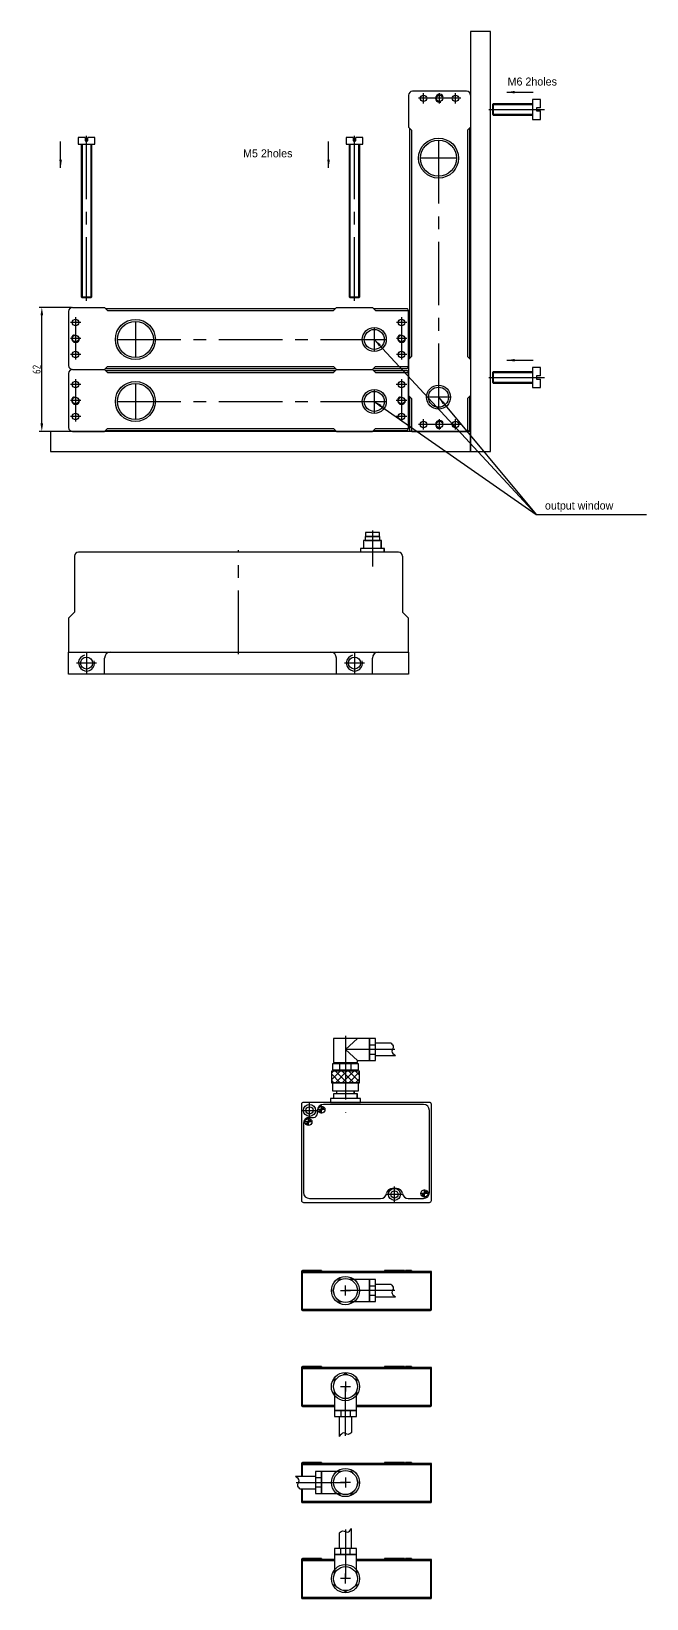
# Model space of a CAD drawing. Header units: millimetres. Extents: x -1175 to 1731, y -317 to 650.
# Drawn here: x -658 to -350, y -279 to 505 of the extents above; entities that cross this region are included whole.
import ezdxf

# ---------------------------------------------------------------- set-up
doc = ezdxf.new("R2010")
doc.units = ezdxf.units.MM
doc.linetypes.add('CENTER', pattern=[50.8, 31.75, -6.35, 6.35, -6.35])
doc.layers.add('Пластина', color=7, linetype='Continuous')
doc.styles.add('GOSTw', font='gostw.shx')
doc.dimstyles.new('Vad-style', dxfattribs={"dimtxt": 4, "dimasz": 4, "dimexe": 1.25, "dimexo": 0.625, "dimtad": 1, "dimdec": 1, "dimtxsty": 'GOSTw', "dimcen": 2.5, "dimclrd": 1, "dimclre": 1, "dimclrt": 1, "dimazin": 0, "dimtfac": 1, "dimtdec": 1, "dimtmove": 0, "dimatfit": 3, "dimfxl": 1, "dimarcsym": 0})

# ---------------------------------------------------------------- blocks, each defined once
blk = doc.blocks.new('*D40')
at = {"color": 1, "lineweight": -2, "transparency": 16777216}
for p, q in [((-638.01, 366.76), (-654.04, 366.76)), ((-652.79, 308.75), (-652.79, 362.76)), ((-638.02, 304.75), (-654.04, 304.75))]:
    blk.add_line(p, q, dxfattribs=at)
at = {"color": 1, "transparency": 16777216}
for points in [[(-653.46, 362.76), (-652.12, 362.76), (-652.79, 366.76)], [(-653.46, 308.75), (-652.12, 308.75), (-652.79, 304.75)]]:
    blk.add_solid(points, dxfattribs=at)
at = {"layer": 'Defpoints', "color": 0, "transparency": 16777216}
for p in [(-652.79, 366.76), (-637.39, 366.76), (-637.4, 304.75)]:
    blk.add_point(p, dxfattribs=at)
at = {"color": 1, "transparency": 16777216, "insert": (-655.41, 335.75), "char_height": 4, "attachment_point": 5, "rotation": 90, "style": 'GOSTw'}
blk.add_mtext('62', dxfattribs=at)
blk = doc.blocks.new('Винт_М3')
for p, q in [((-1.5, -9.8), (-1.5, 0)), ((-0.4, 2), (-0.4, 1)), ((-0.4, 1), (0.4, 1)), ((0.4, 1), (0.4, 2)), ((1.5, 0), (1.5, -9.8)), ((1.5, -9.8), (-1.5, -9.8)), ((-1.5, -9.8), (-1.3, -10)), ((1.3, -10), (-1.3, -10)), ((1.3, -10), (1.5, -9.8))]:
    blk.add_line(p, q)
at = {"color": 3}
for p, q in [((-1.25, -10), (-1.25, 0)), ((1.25, 0), (1.25, -10))]:
    blk.add_line(p, q, dxfattribs=at)
at = {"color": 4, "linetype": 'CENTER'}
blk.add_line((0, -11), (0, 3), dxfattribs=at)
blk.add_lwpolyline([(-0.4, 2), (-2.5, 2), (-2.5, 0), (2.5, 0), (2.5, 2), (0.4, 2)])
blk = doc.blocks.new('Винт_М2_V')
at = {"layer": 'Пластина'}
for points in [[(-1.4, 1.05), (1.05, -1.4)], [(1.4, -1.05), (-1.05, 1.4)]]:
    blk.add_lwpolyline(points, dxfattribs=at)
blk.add_circle((0, 0), 1.75, dxfattribs=at)

msp = doc.modelspace()

# ---------------------------------------------------------------- hatches: boundary and pattern name
h = msp.add_hatch()
h.set_pattern_fill('ANSI37', color=256, scale=0.75, style=0)
h.set_pattern_definition([(45, (2074.8375, -612.2766), (-1.683798, 1.683798), []), (135, (2074.8375, -612.2766), (-1.683798, -1.683798), [])])
h.paths.add_polyline_path([(-493.86, -15.02), (-500.92, -15.02), (-500.91, -20.82), (-493.86, -20.82)])
h.paths.add_polyline_path([(-500.91, -20.82), (-500.92, -15.02), (-507.96, -15.02), (-507.96, -20.82)])

# ---------------------------------------------------------------- linework, layer by layer
at = {"color": 0}
for p, q in [((-469.37, 472.77), (-469.37, 456.79)), ((-440.36, 474.77), (-467.37, 474.77)), ((-438.36, 472.77), (-438.36, 456.79)), ((-468.87, 456.29), (-468.87, 341.29)), ((-467.87, 455.29), (-467.87, 342.29)), ((-439.86, 455.29), (-439.88, 342.29)), ((-438.86, 456.29), (-438.88, 341.29)), ((-639.39, 364.76), (-639.39, 337.74)), ((-637.39, 366.76), (-621.41, 366.75)), ((-620.91, 366.25), (-505.91, 366.24)), ((-619.91, 365.25), (-506.91, 365.24)), ((-505.41, 366.74), (-487.41, 366.74)), ((-486.91, 366.24), (-470.05, 366.23)), ((-485.91, 365.24), (-469.43, 365.23)), ((-469.37, 337.74), (-469.37, 364.65)), ((-619.91, 337.24), (-506.91, 337.24)), ((-485.91, 337.24), (-469.43, 337.24)), ((-469.37, 340.79), (-469.37, 322.79)), ((-438.38, 340.79), (-438.38, 322.79)), ((-639.39, 333.76), (-639.4, 306.75)), ((-637.39, 335.76), (-621.41, 335.76)), ((-637.39, 335.74), (-621.41, 335.74)), ((-620.91, 336.24), (-505.91, 336.24)), ((-620.91, 335.26), (-505.91, 335.24)), ((-619.91, 334.26), (-506.91, 334.24)), ((-505.41, 335.74), (-487.41, 335.74)), ((-505.41, 335.74), (-487.41, 335.74)), ((-486.91, 336.24), (-470.05, 336.24)), ((-486.91, 335.24), (-470.05, 335.24)), ((-485.91, 334.24), (-469.44, 334.24)), ((-469.38, 306.75), (-469.38, 333.66)), ((-468.87, 322.29), (-468.87, 305.43)), ((-467.87, 321.29), (-467.87, 304.81)), ((-439.88, 321.29), (-439.88, 304.81)), ((-438.88, 322.29), (-438.88, 305.42)), ((-619.92, 306.25), (-506.92, 306.25)), ((-485.92, 306.25), (-469.44, 306.25)), ((-637.4, 304.75), (-621.42, 304.75)), ((-620.92, 305.25), (-505.92, 305.25)), ((-505.42, 304.75), (-487.42, 304.75)), ((-486.92, 305.25), (-470.05, 305.25)), ((-467.37, 304.75), (-440.46, 304.75)), ((-639.42, 183.48), (-639.42, 194.48)), ((-639.42, 194.48), (-469.42, 194.48)), ((-621.42, 183.48), (-621.42, 191.48)), ((-505.42, 183.48), (-505.42, 191.48)), ((-487.42, 183.48), (-487.42, 191.48)), ((-469.42, 194.48), (-469.42, 183.48)), ((-469.42, 183.48), (-639.42, 183.48))]:
    msp.add_line(p, q, dxfattribs=at)
at = {"color": 4}
for p, q in [((-443.27, 471.28), (-464.47, 471.28)), ((-461.87, 468.68), (-461.87, 473.88)), ((-453.87, 468.68), (-453.87, 473.88)), ((-445.87, 468.68), (-445.87, 473.88)), ((-635.9, 361.84), (-635.9, 340.64)), ((-472.87, 361.84), (-472.87, 340.64)), ((-633.3, 359.24), (-638.5, 359.24)), ((-470.27, 359.24), (-475.47, 359.24)), ((-633.3, 351.24), (-638.5, 351.24)), ((-470.27, 351.24), (-475.47, 351.24)), ((-633.3, 343.24), (-638.5, 343.24)), ((-470.27, 343.24), (-475.47, 343.24)), ((-635.9, 330.85), (-635.9, 309.65)), ((-472.88, 330.85), (-472.88, 309.65)), ((-633.3, 328.25), (-638.5, 328.25)), ((-470.28, 328.25), (-475.48, 328.25)), ((-633.3, 320.25), (-638.5, 320.25)), ((-470.28, 320.25), (-475.48, 320.25)), ((-633.3, 312.25), (-638.5, 312.25)), ((-470.28, 312.25), (-475.48, 312.25)), ((-443.27, 308.25), (-464.47, 308.25)), ((-461.87, 305.65), (-461.87, 310.85)), ((-453.87, 305.65), (-453.87, 310.85)), ((-445.87, 305.65), (-445.87, 310.85))]:
    msp.add_line(p, q, dxfattribs=at)
for p, q in [((-469.37, 456.79), (-467.87, 455.29)), ((-438.36, 456.79), (-439.86, 455.29)), ((-632.91, 371.95), (-632.91, 448.28)), ((-631.08, 451.62), (-631.08, 449.95)), ((-631.08, 449.95), (-629.75, 449.95)), ((-629.75, 449.95), (-629.75, 451.62)), ((-627.91, 448.28), (-627.91, 371.95)), ((-498.91, 371.95), (-498.91, 448.28)), ((-497.08, 451.61), (-497.08, 449.95)), ((-497.08, 449.95), (-495.75, 449.95)), ((-495.75, 449.95), (-495.75, 451.61)), ((-493.91, 448.28), (-493.91, 371.95)), ((-627.91, 371.95), (-632.91, 371.95)), ((-632.91, 371.95), (-632.58, 371.62)), ((-628.25, 371.62), (-632.58, 371.62)), ((-628.25, 371.62), (-627.91, 371.95)), ((-493.91, 371.95), (-498.91, 371.95)), ((-498.91, 371.95), (-498.58, 371.61)), ((-494.25, 371.61), (-498.58, 371.61)), ((-494.25, 371.61), (-493.91, 371.95)), ((-621.41, 366.75), (-619.91, 365.25)), ((-505.41, 366.74), (-506.91, 365.24)), ((-487.41, 366.74), (-485.91, 365.24)), ((-621.41, 335.74), (-619.91, 337.24)), ((-505.41, 335.74), (-506.91, 337.24)), ((-487.41, 335.74), (-485.91, 337.24)), ((-469.37, 340.79), (-467.87, 342.29)), ((-438.38, 340.79), (-439.88, 342.29)), ((-621.41, 335.76), (-619.91, 334.26)), ((-505.41, 335.74), (-506.91, 334.24)), ((-487.41, 335.74), (-485.91, 334.24)), ((-469.37, 322.79), (-467.87, 321.29)), ((-438.38, 322.79), (-439.88, 321.29)), ((-621.42, 304.75), (-619.92, 306.25)), ((-505.42, 304.75), (-506.92, 306.25)), ((-487.42, 304.75), (-485.92, 306.25)), ((-474.42, 244.48), (-634.42, 244.48)), ((-481.42, 246.29), (-493.42, 246.29)), ((-493.42, 246.29), (-493.42, 244.48)), ((-482.92, 250.29), (-491.92, 250.29)), ((-491.92, 250.29), (-491.92, 246.29)), ((-482.92, 246.29), (-482.92, 250.29)), ((-481.42, 244.48), (-481.42, 246.29)), ((-636.42, 242.48), (-636.42, 214.48)), ((-472.42, 242.48), (-472.42, 214.48)), ((-639.42, 211.48), (-636.42, 214.48)), ((-469.42, 211.48), (-472.42, 214.48)), ((-639.42, 211.48), (-639.42, 194.48)), ((-469.42, 194.48), (-469.42, 211.48)), ((-639.42, 194.48), (-469.42, 194.48)), ((-494.91, 1.38), (-500.91, -4.12)), ((-488.91, 1.38), (-494.91, 1.38)), ((-488.91, -9.62), (-488.91, 1.38)), ((-500.91, -4.12), (-494.91, -9.62)), ((-488.91, -1.8), (-485.91, -1.8)), ((-488.91, -6.45), (-485.91, -6.45)), ((-478.09, -1.02), (-485.91, -1.02)), ((-485.91, -7.22), (-475.91, -7.22)), ((-506.6, -15.02), (-506.6, -14.32)), ((-506.31, -10.62), (-506.31, -11.32)), ((-503.8, -14.32), (-503.8, -11.32)), ((-498.01, -14.32), (-498.01, -11.32)), ((-495.51, -10.62), (-495.51, -11.32)), ((-495.21, -15.02), (-495.21, -14.32)), ((-494.91, -9.62), (-488.91, -9.62)), ((-458.91, -30.62), (-521.91, -30.62)), ((-494.91, -26.32), (-506.91, -26.32)), ((-506.91, -26.32), (-506.91, -28.62)), ((-505.91, -30.62), (-495.91, -30.62)), ((-505.41, -24.82), (-505.41, -26.32)), ((-496.41, -26.32), (-496.41, -24.82)), ((-494.91, -28.62), (-494.91, -26.32)), ((-522.91, -31.62), (-522.91, -79.62)), ((-518.91, -38.11), (-516.91, -38.11)), ((-514.91, -36.11), (-514.91, -34.62)), ((-461.91, -31.62), (-511.91, -31.62)), ((-458.91, -75.64), (-458.91, -34.62)), ((-457.91, -79.62), (-457.91, -31.62)), ((-521.91, -41.11), (-521.91, -75.64)), ((-475.4, -73.62), (-477.43, -73.62)), ((-473.41, -76.62), (-473.41, -76.64)), ((-521.91, -80.62), (-458.91, -80.62)), ((-518.91, -78.64), (-483.34, -78.64)), ((-469.48, -78.64), (-461.91, -78.64)), ((-488.91, -119.18), (-498.51, -119.18)), ((-488.91, -130.18), (-488.91, -119.18)), ((-488.91, -122.35), (-485.91, -122.35)), ((-478.09, -121.58), (-485.91, -121.58)), ((-498.51, -130.18), (-488.91, -130.18)), ((-488.91, -127), (-485.91, -127)), ((-485.91, -127.78), (-475.91, -127.78)), ((-506.41, -175.07), (-506.41, -184.68)), ((-495.41, -184.68), (-495.41, -175.07)), ((-506.41, -184.68), (-495.41, -184.68)), ((-504.01, -187.68), (-504.01, -197.68)), ((-503.23, -184.68), (-503.23, -187.68)), ((-498.58, -184.68), (-498.58, -187.68)), ((-497.81, -195.49), (-497.81, -187.68)), ((-515.91, -217.58), (-525.91, -217.58)), ((-512.91, -218.35), (-515.91, -218.35)), ((-503.3, -215.18), (-512.91, -215.18)), ((-512.91, -215.18), (-512.91, -226.18)), ((-523.72, -223.78), (-515.91, -223.78)), ((-512.91, -223), (-515.91, -223)), ((-512.91, -226.18), (-503.3, -226.18)), ((-504.02, -245.88), (-504.02, -253.69)), ((-497.82, -253.69), (-497.82, -243.69)), ((-495.42, -256.69), (-506.42, -256.69)), ((-506.42, -256.69), (-506.42, -266.29)), ((-503.24, -256.69), (-503.24, -253.69)), ((-498.6, -256.69), (-498.6, -253.69)), ((-495.42, -266.29), (-495.42, -256.69))]:
    msp.add_line(p, q)
at = {"color": 3}
for p, q in [((-632.5, 371.62), (-632.5, 448.28)), ((-628.33, 448.28), (-628.33, 371.62)), ((-498.5, 371.61), (-498.5, 448.28)), ((-494.33, 448.28), (-494.33, 371.61)), ((-493.22, 244.48), (-493.22, 246.29)), ((-491.72, 246.29), (-491.72, 250.29)), ((-483.12, 246.29), (-483.12, 250.29)), ((-481.62, 244.48), (-481.62, 246.29)), ((-506.71, -28.62), (-506.71, -26.32)), ((-505.21, -26.32), (-505.21, -24.82)), ((-496.61, -26.32), (-496.61, -24.82)), ((-495.11, -28.62), (-495.11, -26.32))]:
    msp.add_line(p, q, dxfattribs=at)
at = {"color": 4, "linetype": 'CENTER'}
for p, q in [((-630.41, 370.05), (-630.41, 453.28)), ((-496.41, 370.05), (-496.41, 453.28)), ((-454.37, 450.37), (-454.37, 326.87)), ((-445.37, 441.37), (-463.37, 441.37)), ((-605.99, 359.75), (-605.99, 341.75)), ((-486.49, 356.74), (-486.49, 344.74)), ((-614.99, 350.75), (-491.49, 350.74)), ((-492.49, 350.74), (-480.49, 350.74)), ((-605.99, 328.75), (-605.99, 310.75)), ((-486.49, 325.75), (-486.49, 313.75)), ((-448.37, 321.87), (-460.37, 321.87)), ((-454.37, 327.87), (-454.37, 315.87)), ((-614.99, 319.75), (-491.49, 319.75)), ((-492.49, 319.75), (-480.49, 319.75)), ((-487.42, 255.29), (-487.42, 237.29)), ((-554.42, 193.48), (-554.42, 245.48)), ((-625.41, 188.98), (-635.41, 188.98)), ((-630.41, 193.98), (-630.41, 183.98)), ((-491.41, 188.98), (-501.41, 188.98)), ((-496.41, 193.98), (-496.41, 183.98)), ((-500.93, 2.59), (-500.91, -35.62)), ((-476.28, -4.12), (-500.91, -4.12)), ((-518.91, -38.61), (-518.91, -30.61)), ((-522.91, -34.61), (-514.91, -34.61)), ((-519.41, -42.11), (-519.41, -38.11)), ((-510.91, -34.21), (-514.91, -34.21)), ((-512.91, -36.21), (-512.91, -32.21)), ((-517.41, -40.41), (-521.41, -40.41)), ((-472.41, -76.62), (-480.41, -76.62)), ((-474.41, -76.62), (-480.41, -76.62)), ((-476.41, -80.62), (-476.41, -72.62)), ((-459.41, -76.14), (-463.41, -76.14)), ((-461.41, -78.14), (-461.41, -74.14)), ((-503.41, -124.69), (-498.41, -124.69)), ((-500.91, -127.19), (-500.91, -122.19)), ((-476.28, -124.68), (-500.91, -124.68)), ((-500.92, -170.18), (-500.92, -175.18)), ((-503.42, -172.68), (-498.42, -172.68)), ((-500.91, -197.31), (-500.91, -172.68)), ((-500.91, -218.16), (-500.91, -223.16)), ((-525.54, -220.68), (-500.91, -220.68)), ((-498.41, -220.66), (-503.41, -220.66)), ((-500.92, -244.06), (-500.92, -268.69)), ((-500.91, -271.19), (-500.91, -266.19)), ((-498.41, -268.69), (-503.41, -268.69))]:
    msp.add_line(p, q, dxfattribs=at)
at = {"lineweight": 30}
for p, q in [((-522.91, -115.19), (-522.91, -134.19)), ((-522.75, -115.19), (-522.91, -115.19)), ((-471.41, -115.19), (-522.75, -115.19)), ((-512.91, -114.69), (-522.41, -114.69)), ((-522.41, -115.69), (-458.41, -115.69)), ((-522.41, -134.19), (-522.41, -115.69)), ((-512.91, -114.69), (-512.91, -115.19)), ((-476.41, -114.69), (-481.41, -114.69)), ((-481.41, -114.69), (-481.41, -115.19)), ((-479.41, -114.69), (-473.41, -114.69)), ((-471.41, -114.69), (-476.41, -114.69)), ((-471.41, -115.19), (-471.41, -114.69)), ((-458.07, -115.19), (-471.41, -115.19)), ((-470.91, -114.69), (-470.91, -115.19)), ((-467.91, -114.69), (-470.91, -114.69)), ((-467.91, -114.69), (-467.91, -115.19)), ((-458.41, -115.69), (-458.41, -134.19)), ((-457.91, -115.19), (-458.07, -115.19)), ((-457.91, -134.19), (-457.91, -115.19)), ((-522.91, -134.19), (-522.41, -134.19)), ((-458.41, -134.19), (-522.41, -134.19)), ((-522.41, -134.19), (-522.41, -134.69)), ((-522.41, -134.69), (-458.41, -134.69)), ((-458.41, -134.19), (-457.91, -134.19)), ((-458.41, -134.19), (-458.41, -134.69)), ((-522.91, -163.19), (-522.91, -182.19)), ((-522.75, -163.19), (-522.91, -163.19)), ((-471.41, -163.19), (-522.75, -163.19)), ((-512.91, -162.69), (-522.41, -162.69)), ((-522.41, -163.69), (-458.41, -163.69)), ((-522.41, -182.19), (-522.41, -163.69)), ((-512.91, -162.69), (-512.91, -163.19)), ((-476.41, -162.69), (-481.41, -162.69)), ((-481.41, -162.69), (-481.41, -163.19)), ((-479.41, -162.69), (-473.41, -162.69)), ((-471.41, -162.69), (-476.41, -162.69)), ((-471.41, -163.19), (-471.41, -162.69)), ((-458.07, -163.19), (-471.41, -163.19)), ((-470.91, -162.69), (-470.91, -163.19)), ((-467.91, -162.69), (-470.91, -162.69)), ((-467.91, -162.69), (-467.91, -163.19)), ((-458.41, -163.69), (-458.41, -182.19)), ((-457.91, -163.19), (-458.07, -163.19)), ((-457.91, -182.19), (-457.91, -163.19)), ((-522.91, -182.19), (-522.41, -182.19)), ((-506.41, -182.19), (-522.41, -182.19)), ((-522.41, -182.19), (-522.41, -182.69)), ((-522.41, -182.69), (-506.41, -182.69)), ((-458.41, -182.19), (-495.41, -182.19)), ((-495.41, -182.69), (-458.41, -182.69)), ((-458.41, -182.19), (-457.91, -182.19)), ((-458.41, -182.19), (-458.41, -182.69)), ((-522.91, -211.19), (-522.91, -217.58)), ((-522.75, -211.19), (-522.91, -211.19)), ((-471.41, -211.19), (-522.75, -211.19)), ((-512.91, -210.69), (-522.41, -210.69)), ((-512.91, -210.69), (-512.91, -211.19)), ((-476.41, -210.69), (-481.41, -210.69)), ((-481.41, -210.69), (-481.41, -211.19)), ((-479.41, -210.69), (-473.41, -210.69)), ((-471.41, -210.69), (-476.41, -210.69)), ((-471.41, -211.19), (-471.41, -210.69)), ((-458.07, -211.19), (-471.41, -211.19)), ((-470.91, -210.69), (-470.91, -211.19)), ((-467.91, -210.69), (-470.91, -210.69)), ((-467.91, -210.69), (-467.91, -211.19)), ((-457.91, -211.19), (-458.07, -211.19)), ((-457.91, -230.19), (-457.91, -211.19)), ((-522.41, -211.69), (-458.41, -211.69)), ((-522.41, -217.58), (-522.41, -211.69)), ((-458.41, -211.69), (-458.41, -230.19)), ((-522.91, -223.78), (-522.91, -230.19)), ((-522.41, -230.19), (-522.41, -223.78)), ((-522.91, -230.19), (-522.41, -230.19)), ((-458.41, -230.19), (-522.41, -230.19)), ((-522.41, -230.19), (-522.41, -230.69)), ((-522.41, -230.69), (-458.41, -230.69)), ((-458.41, -230.19), (-457.91, -230.19)), ((-458.41, -230.19), (-458.41, -230.69)), ((-522.91, -259.19), (-522.91, -278.19)), ((-522.75, -259.19), (-522.91, -259.19)), ((-506.42, -259.19), (-522.75, -259.19)), ((-512.91, -258.69), (-522.41, -258.69)), ((-522.41, -259.69), (-506.42, -259.69)), ((-522.41, -278.19), (-522.41, -259.69)), ((-512.91, -258.69), (-512.91, -259.19)), ((-471.41, -259.19), (-495.42, -259.19)), ((-495.42, -259.69), (-458.41, -259.69)), ((-476.41, -258.69), (-481.41, -258.69)), ((-481.41, -258.69), (-481.41, -259.19)), ((-479.41, -258.69), (-473.41, -258.69)), ((-471.41, -258.69), (-476.41, -258.69)), ((-471.41, -259.19), (-471.41, -258.69)), ((-458.07, -259.19), (-471.41, -259.19)), ((-470.91, -258.69), (-470.91, -259.19)), ((-467.91, -258.69), (-470.91, -258.69)), ((-467.91, -258.69), (-467.91, -259.19)), ((-458.41, -259.69), (-458.41, -278.19)), ((-457.91, -259.19), (-458.07, -259.19)), ((-457.91, -278.19), (-457.91, -259.19)), ((-522.91, -278.19), (-522.41, -278.19)), ((-458.41, -278.19), (-522.41, -278.19)), ((-522.41, -278.19), (-522.41, -278.69)), ((-522.41, -278.69), (-458.41, -278.69)), ((-458.41, -278.19), (-457.91, -278.19)), ((-458.41, -278.19), (-458.41, -278.69))]:
    msp.add_line(p, q, dxfattribs=at)
for points in [[(-428.38, 294.75), (-428.38, 504.75), (-438.38, 504.75), (-438.38, 294.75)], [(-648.38, 294.75), (-438.38, 294.75), (-438.38, 304.75), (-648.38, 304.75)], [(-491.12, 252.29), (-491.12, 250.29), (-483.72, 250.29), (-483.72, 252.29)], [(-490.92, 254.29), (-490.92, 252.29), (-483.92, 252.29), (-483.92, 254.29)], [(-488.91, -9.62), (-485.91, -9.62), (-485.91, 1.38), (-488.91, 1.38)], [(-507.96, -20.82), (-493.86, -20.82), (-493.86, -15.02), (-507.96, -15.02)], [(-507.41, -14.32), (-494.41, -14.32), (-494.41, -11.32), (-507.41, -11.32)], [(-507.41, -24.82), (-494.41, -24.82), (-494.41, -20.82), (-507.41, -20.82)], [(-508.41, -28.62), (-508.41, -30.62), (-493.41, -30.62), (-493.41, -28.62)], [(-488.91, -130.18), (-485.91, -130.18), (-485.91, -119.18), (-488.91, -119.18)], [(-506.41, -184.68), (-506.41, -187.68), (-495.41, -187.68), (-495.41, -184.68)], [(-512.91, -215.18), (-515.91, -215.18), (-515.91, -226.18), (-512.91, -226.18)], [(-495.42, -256.69), (-495.42, -253.69), (-506.42, -253.69), (-506.42, -256.69)]]:
    msp.add_lwpolyline(points, close=True)
for points in [[(-631.08, 451.62), (-634.58, 451.62), (-634.58, 448.28), (-626.25, 448.28), (-626.25, 451.62), (-629.75, 451.62)], [(-497.08, 451.61), (-500.58, 451.61), (-500.58, 448.28), (-492.25, 448.28), (-492.25, 451.61), (-495.75, 451.61)], [(-494.91, 1.38), (-506.91, 1.38), (-506.91, -10.62), (-494.91, -10.62), (-494.91, -9.62)], [(-506.82, -123.69), (-507.4, -124.68), (-506.82, -125.67)], [(-503.01, -119.06), (-504.15, -119.06), (-504.72, -120.05)], [(-497.59, -119.18), (-497.66, -119.06), (-498.8, -119.06)], [(-504.72, -129.31), (-504.15, -130.3), (-503.01, -130.3)], [(-498.8, -130.3), (-497.66, -130.3), (-497.59, -130.18)], [(-505.54, -168.86), (-506.53, -169.43), (-506.53, -170.57)], [(-499.92, -166.76), (-500.91, -166.19), (-501.9, -166.76)], [(-495.29, -170.57), (-495.29, -169.43), (-496.28, -168.86)], [(-506.53, -174.78), (-506.53, -175.92), (-506.41, -175.99)], [(-495.41, -175.99), (-495.29, -175.92), (-495.29, -174.78)], [(-503.01, -215.06), (-504.15, -215.06), (-504.22, -215.18)], [(-497.09, -216.05), (-497.66, -215.06), (-498.8, -215.06)], [(-504.22, -226.18), (-504.15, -226.3), (-503.01, -226.3)], [(-498.8, -226.3), (-497.66, -226.3), (-497.09, -225.31)], [(-494.99, -221.67), (-494.42, -220.68), (-494.99, -219.69)], [(-506.42, -265.38), (-506.54, -265.45), (-506.54, -266.59)], [(-495.3, -266.59), (-495.3, -265.45), (-495.42, -265.38)], [(-506.54, -270.79), (-506.54, -271.94), (-505.55, -272.51)], [(-496.29, -272.51), (-495.3, -271.94), (-495.3, -270.79)], [(-501.91, -274.61), (-500.92, -275.18), (-499.93, -274.61)]]:
    msp.add_lwpolyline(points)
at = {"color": 0}
for centre, radius in [((-461.87, 471.28), 1.6), ((-445.87, 471.28), 1.6), ((-454.37, 441.37), 9), ((-635.9, 359.24), 1.6), ((-472.87, 359.24), 1.6), ((-605.99, 350.75), 9), ((-486.49, 350.74), 5), ((-635.9, 343.24), 1.6), ((-472.87, 343.24), 1.6), ((-635.9, 328.25), 1.6), ((-472.88, 328.25), 1.6), ((-605.99, 319.75), 9), ((-486.49, 319.75), 5), ((-454.37, 321.87), 5), ((-635.9, 312.25), 1.6), ((-472.88, 312.25), 1.6), ((-461.87, 308.25), 1.6), ((-445.87, 308.25), 1.6)]:
    msp.add_circle(centre, radius, dxfattribs=at)
for centre, radius in [((-453.87, 471.28), 1.6), ((-454.37, 441.37), 10), ((-605.99, 350.75), 10), ((-635.9, 351.24), 1.6), ((-486.49, 350.74), 6), ((-472.87, 351.24), 1.6), ((-605.99, 319.75), 10), ((-635.9, 320.25), 1.6), ((-486.49, 319.75), 6), ((-472.88, 320.25), 1.6), ((-454.37, 321.87), 6), ((-453.87, 308.25), 1.6), ((-630.41, 188.98), 3), ((-496.41, 188.98), 3), ((-518.91, -34.61), 3), ((-518.91, -34.61), 1.8), ((-476.41, -76.62), 3), ((-476.41, -76.62), 1.8), ((-500.91, -124.69), 7.05), ((-500.91, -124.68), 6), ((-500.92, -172.68), 7.05), ((-500.91, -172.68), 6), ((-500.91, -220.66), 7.05), ((-500.91, -220.68), 6), ((-500.91, -268.69), 7.05), ((-500.92, -268.69), 6)]:
    msp.add_circle(centre, radius)
for centre, radius, start, end in [((-467.37, 472.77), 2, 90, 180), ((-440.36, 472.77), 2, 359.99231, 89.99231), ((-637.39, 364.76), 2, 89.99231, 179.99231), ((-471.37, 364.73), 2, 359.99231, 48.58269), ((-637.39, 337.74), 2, 180, 270), ((-471.37, 337.74), 2, 311.40962, 0), ((-637.39, 333.76), 2, 89.99231, 179.99231), ((-471.37, 333.74), 2, 359.99231, 48.58269), ((-637.4, 306.75), 2, 180, 270), ((-471.38, 306.75), 2, 311.40962, 0), ((-467.37, 306.75), 2, 221.40962, 270), ((-440.38, 306.75), 2, 269.99231, 318.58269), ((-618.42, 191.48), 3, 90, 180), ((-508.42, 191.48), 3, 0, 90), ((-484.42, 191.48), 3, 90, 180)]:
    msp.add_arc(centre, radius, start, end, dxfattribs=at)
at = {"color": 3}
for centre, radius, start, end in [((-453.87, 471.28), 2, 21.79166, 291.14272), ((-635.9, 351.24), 2, 111.79166, 21.14272), ((-472.87, 351.24), 2, 111.79166, 21.14272), ((-635.9, 320.25), 2, 111.79166, 21.14272), ((-472.88, 320.25), 2, 111.79166, 21.14272), ((-453.87, 308.25), 2, 21.79166, 291.14272), ((-630.41, 188.98), 4, 104.00771, 15.69897), ((-496.41, 188.98), 4, 104.00771, 15.69897)]:
    msp.add_arc(centre, radius, start, end, dxfattribs=at)
for centre, radius, start, end in [((-634.42, 242.48), 2, 90, 180), ((-474.42, 242.48), 2, 0, 90), ((-521.91, -31.62), 1, 90, 180), ((-458.91, -31.62), 1, 0, 90), ((-518.91, -41.11), 3, 90, 180), ((-516.91, -36.11), 2, 270, 0), ((-511.91, -34.62), 3, 90, 180), ((-461.91, -34.62), 3, 0, 90), ((-518.91, -75.64), 3, 180, 270), ((-483.34, -75.64), 3, 270, 350.55187), ((-477.43, -76.62), 3, 90, 170.55187), ((-475.4, -76.62), 3, 9.44813, 90), ((-469.48, -75.64), 3, 189.44813, 270), ((-461.91, -75.64), 3, 270, 0), ((-521.91, -79.62), 1, 180, 270), ((-458.91, -79.62), 1, 270, 0)]:
    msp.add_arc(centre, radius, start, end)
at = {"lineweight": 30}
for centre, start, end in [((-522.41, -115.19), 90, 180), ((-522.41, -134.19), 180, 270), ((-458.41, -134.19), 270, 0), ((-522.41, -163.19), 90, 180), ((-522.41, -182.19), 180, 270), ((-458.41, -182.19), 270, 0), ((-522.41, -211.19), 90, 180), ((-522.41, -230.19), 180, 270), ((-458.41, -230.19), 270, 0), ((-522.41, -259.19), 90, 180), ((-522.41, -278.19), 180, 270), ((-458.41, -278.19), 270, 0)]:
    msp.add_arc(centre, 0.5, start, end, dxfattribs=at)
at = {"color": 3}
for points in [[(-478.09, -1.02), (-477.55, -1.61), (-476.42, -2.83), (-478.47, -5.33), (-476.82, -6.55), (-475.91, -7.22)], [(-478.09, -121.58), (-477.55, -122.17), (-476.42, -123.38), (-478.47, -125.88), (-476.82, -127.1), (-475.91, -127.78)], [(-497.81, -195.49), (-498.4, -196.04), (-499.61, -197.16), (-502.11, -195.11), (-503.33, -196.76), (-504.01, -197.68)], [(-523.72, -223.78), (-524.27, -223.19), (-525.39, -221.97), (-523.34, -219.47), (-524.99, -218.25), (-525.91, -217.58)], [(-504.02, -245.88), (-503.43, -245.33), (-502.21, -244.21), (-499.72, -246.25), (-498.5, -244.61), (-497.82, -243.69)]]:
    msp.add_open_spline(points, degree=3, knots=[0, 0, 0, 0, 2.134521, 4.399074, 7.237034, 7.237034, 7.237034, 7.237034], dxfattribs=at)
at = {"lineweight": 30}
for points, knots in [([(-522.75, -115.19), (-522.67, -115.3), (-522.57, -115.46), (-522.45, -115.63), (-522.41, -115.69), (-522.41, -115.69)], [0, 0, 0, 0, 0.667298, 0.989852, 1, 1, 1, 1]), ([(-458.41, -115.69), (-458.4, -115.69), (-458.36, -115.63), (-458.24, -115.46), (-458.14, -115.3), (-458.07, -115.19)], [0, 0, 0, 0, 0.010148, 0.332702, 1, 1, 1, 1]), ([(-522.75, -163.19), (-522.67, -163.3), (-522.57, -163.46), (-522.45, -163.63), (-522.41, -163.69), (-522.41, -163.69)], [0, 0, 0, 0, 0.667298, 0.989852, 1, 1, 1, 1]), ([(-458.41, -163.69), (-458.4, -163.69), (-458.36, -163.63), (-458.24, -163.46), (-458.14, -163.3), (-458.07, -163.19)], [0, 0, 0, 0, 0.010148, 0.332702, 1, 1, 1, 1]), ([(-522.75, -211.19), (-522.67, -211.3), (-522.57, -211.46), (-522.45, -211.63), (-522.41, -211.69), (-522.41, -211.69)], [0, 0, 0, 0, 0.667298, 0.989852, 1, 1, 1, 1]), ([(-458.41, -211.69), (-458.4, -211.69), (-458.36, -211.63), (-458.24, -211.46), (-458.14, -211.3), (-458.07, -211.19)], [0, 0, 0, 0, 0.010148, 0.332702, 1, 1, 1, 1]), ([(-522.75, -259.19), (-522.67, -259.3), (-522.57, -259.46), (-522.45, -259.63), (-522.41, -259.69), (-522.41, -259.69)], [0, 0, 0, 0, 0.667298, 0.989852, 1, 1, 1, 1]), ([(-458.41, -259.69), (-458.4, -259.69), (-458.36, -259.63), (-458.24, -259.46), (-458.14, -259.3), (-458.07, -259.19)], [0, 0, 0, 0, 0.010148, 0.332702, 1, 1, 1, 1])]:
    msp.add_open_spline(points, degree=3, knots=knots, dxfattribs=at)

# ---------------------------------------------------------------- block references
at = {"xscale": 2, "yscale": 2, "zscale": 2, "rotation": 270}
for p in [(-407.29, 465.75), (-407.29, 331.75)]:
    msp.add_blockref('Винт_М3', p, dxfattribs=at)
at = {"rotation": 270}
for p in [(-519.41, -40.41), (-512.91, -34.21), (-461.41, -76.14)]:
    msp.add_blockref('Винт_М2_V', p, dxfattribs=at)

# ---------------------------------------------------------------- texts
for s, p in [('M6 2holes', (-419.83, 477.66)), ('M5 2holes', (-552.12, 441.78)), ('output window', (-401.14, 265.72))]:
    msp.add_text(s, height=4).set_placement(p)

# ---------------------------------------------------------------- dimensions: what is measured, and where the dimension line sits
dim = msp.add_linear_dim(base=(-652.79, 366.76), p1=(-637.4, 304.75), p2=(-637.39, 366.76), angle=90, dimstyle='Vad-style')
dim.commit()
dim.dimension.update_dxf_attribs({"geometry": '*D40', "text_midpoint": (-655.41, 335.75)})

# ---------------------------------------------------------------- leaders
for points in [[(-420.23, 474.34), (-407.07, 474.34)], [(-643.38, 436.56), (-643.38, 449.72)], [(-509.38, 436.56), (-509.38, 449.72)], [(-486.49, 350.74), (-405.56, 263.3)], [(-420.23, 340.34), (-407.07, 340.34)], [(-454.37, 321.87), (-405.56, 263.3), (-350.27, 263.3)], [(-486.49, 319.75), (-405.56, 263.3)]]:
    msp.add_leader(points, dimstyle='Vad-style', override={"dimgap": 0.625, "dimtad": 0})

doc.saveas('drawing.dxf')
